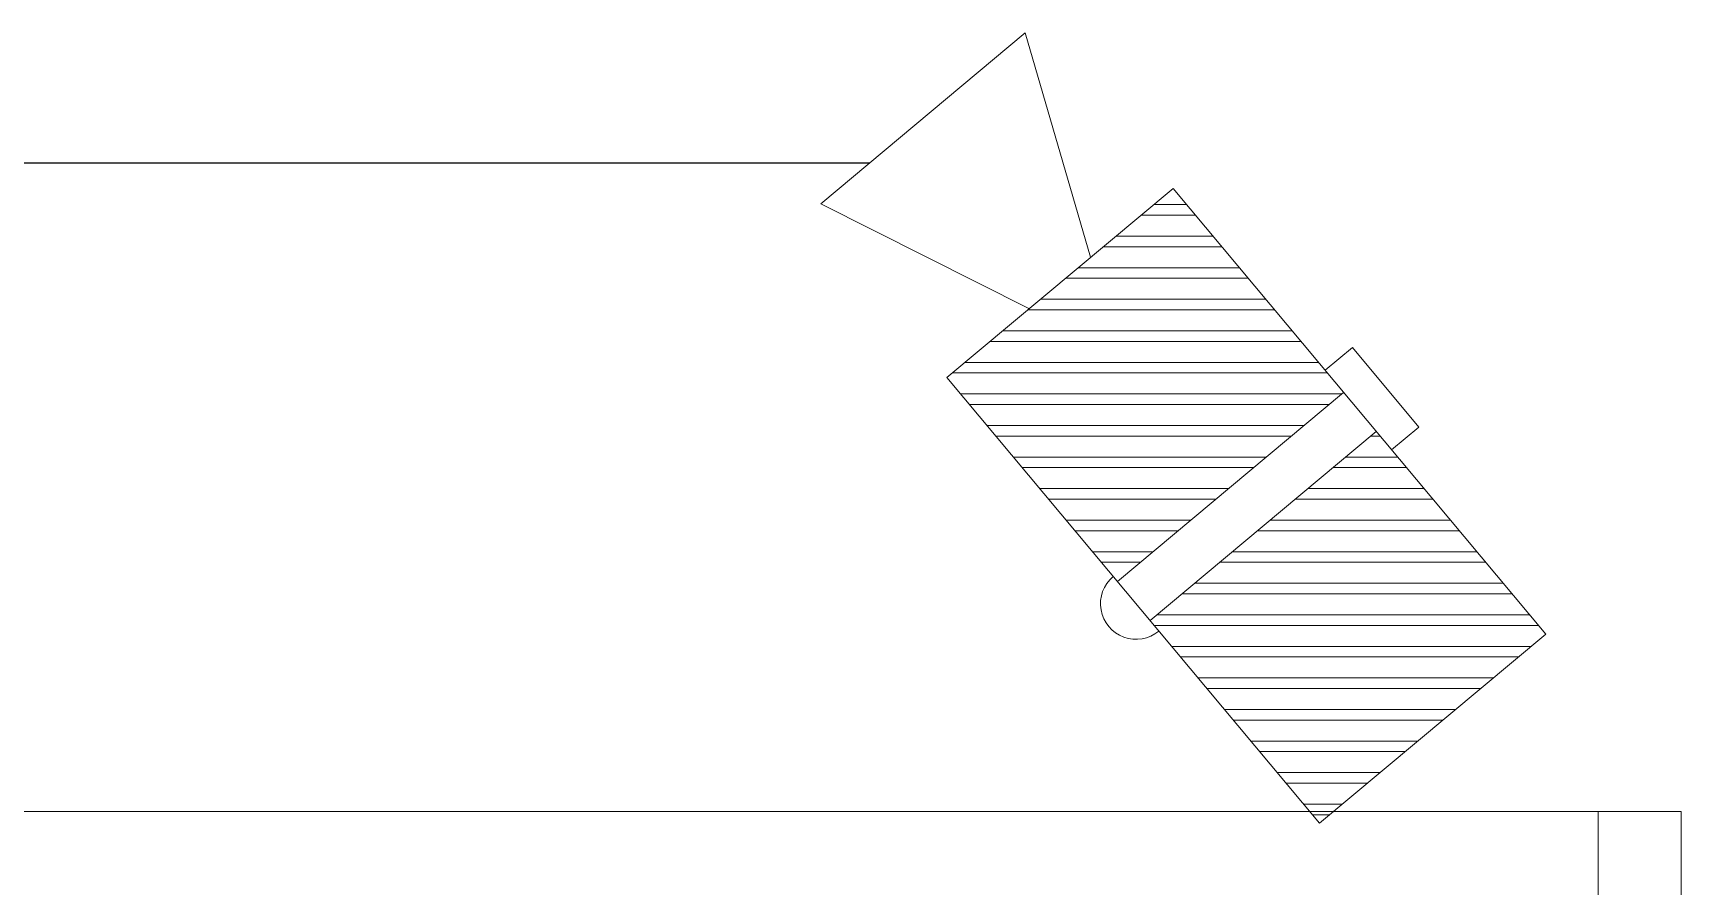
# Model space of a CAD drawing. Header units: millimetres. Extents: x -9358 to 257996, y -67499 to 9117.
# Drawn here: x 49325 to 50320, y 1227 to 1742 of the extents above; entities that cross this region are included whole.
import ezdxf

# ---------------------------------------------------------------- set-up
doc = ezdxf.new("R2010")
doc.units = ezdxf.units.MM
doc.header["$LTSCALE"] = 1000
for name, color, linetype, lineweight in [('A-WAL-LOW-20', 8, 'Continuous', 18), ('A-WAL-PAT-1', 8, 'Continuous', 9), ('LC-CAM', 4, 'Continuous', 5)]:
    doc.layers.add(name, color=color, linetype=linetype, lineweight=lineweight)
doc.layers.add('CCTVNET', color=6, linetype='Continuous')

# ---------------------------------------------------------------- blocks, each defined once
blk = doc.blocks.new('Walls 139 - Walls 6-1778181-01-Ground Floor Furniture Plan')
at = {"layer": 'A-WAL-PAT-1'}
h = blk.add_hatch(dxfattribs=at)
h.set_pattern_fill('FP_130', color=256, style=0, pattern_type=2)
h.set_pattern_definition([(270, (49820, 439.6), (900, 6e-14), [700, -700]), (270, (50270, 1139.6), (1800, 1e-13), [700, -700]), (180, (50270, 1139.6), (-9e-14, -700), [])])
h.paths.add_polyline_path([(50320, 370), (50320, 1420), (50270, 1420), (50270, 370)], flags=0)
at = {"layer": 'A-WAL-LOW-20'}
for p, q in [((50270, 370), (50270, 1420)), ((50270, 1420), (50320, 1420)), ((50320, 1420), (50320, 370))]:
    blk.add_line(p, q, dxfattribs=at)
blk = doc.blocks.new('Walls 140 - Walls 6-1778198-01-Ground Floor Furniture Plan')
at = {"layer": 'A-WAL-PAT-1'}
h = blk.add_hatch(dxfattribs=at)
h.set_pattern_fill('FP_131', color=256, style=0, pattern_type=2)
h.set_pattern_definition([(270, (48605.4, 670), (900, 6e-14), [700, -700]), (270, (49055.4, 1370), (1800, 1e-13), [700, -700]), (180, (49055.4, 1370), (-9e-14, -700), [])])
h.paths.add_polyline_path([(50154.58, 1370), (50270, 1370), (50270, 1420), (48330, 1420), (48330, 1370), (49666.67, 1370)], flags=0)
at = {"layer": 'A-WAL-LOW-20'}
blk.add_line((48330, 1420), (50270, 1420), dxfattribs=at)
blk = doc.blocks.new('G')
at = {"layer": 'A-WAL-LOW-20'}
for name in ['Walls 140 - Walls 6-1778198-01-Ground Floor Furniture Plan', 'Walls 139 - Walls 6-1778181-01-Ground Floor Furniture Plan']:
    blk.add_blockref(name, (0, 0), dxfattribs=at)
blk = doc.blocks.new('CAM 2')
at = {"layer": 'LC-CAM'}
h = blk.add_hatch(dxfattribs=at)
h.set_pattern_fill('ANSI32', color=3, scale=2, angle=45)
h.paths.add_polyline_path([(53330.62, -56687.25), (53453.72, -56790.16), (53567.89, -56653.59), (53444.79, -56550.68)])
h.paths.add_polyline_path([(53477.34, -56809.91), (53599.66, -56912.17), (53713.83, -56775.6), (53591.51, -56673.34)])
at = {"layer": 'LC-CAM', "color": 3}
for p, q in [((53339.82, -56474.62), (53236.71, -56597.95)), ((53403.19, -56600.44), (53339.82, -56474.62)), ((53236.71, -56597.95), (53372.13, -56637.32)), ((53567.89, -56653.59), (53453.72, -56790.16)), ((53591.51, -56673.34), (53477.34, -56809.91)), ((53426.6, -56795.45), (53440.36, -56778.99)), ((53474.65, -56835.62), (53426.6, -56795.45)), ((53474.65, -56835.62), (53488.41, -56819.16))]:
    blk.add_line(p, q, dxfattribs=at)
blk.add_lwpolyline([(53444.79, -56550.68), (53330.62, -56687.25), (53599.66, -56912.17), (53713.83, -56775.6)], close=True, dxfattribs=at)
blk.add_arc((53581.33, -56664.84), 21.45, 320.10445, 140.10445, dxfattribs=at)

msp = doc.modelspace()

# ---------------------------------------------------------------- block references
msp.add_blockref('G', (0, -148.08))

# ---------------------------------------------------------------- next in the draw order: linework, layer by layer
at = {"layer": 'CCTVNET', "color": 3}
msp.add_lwpolyline([(49830.11, 1663.41), (47810, 1663.41), (47810, -7839.08), (42400.94, -7839.08), (42379.46, -12364.92)], dxfattribs=at)

# ---------------------------------------------------------------- next in the draw order: block references
at = {"layer": 'CCTVNET', "color": 3, "xscale": -1, "rotation": 90}
msp.add_blockref('CAM 2', (-6673.89, 54978.67), dxfattribs=at)

doc.saveas('drawing.dxf')
